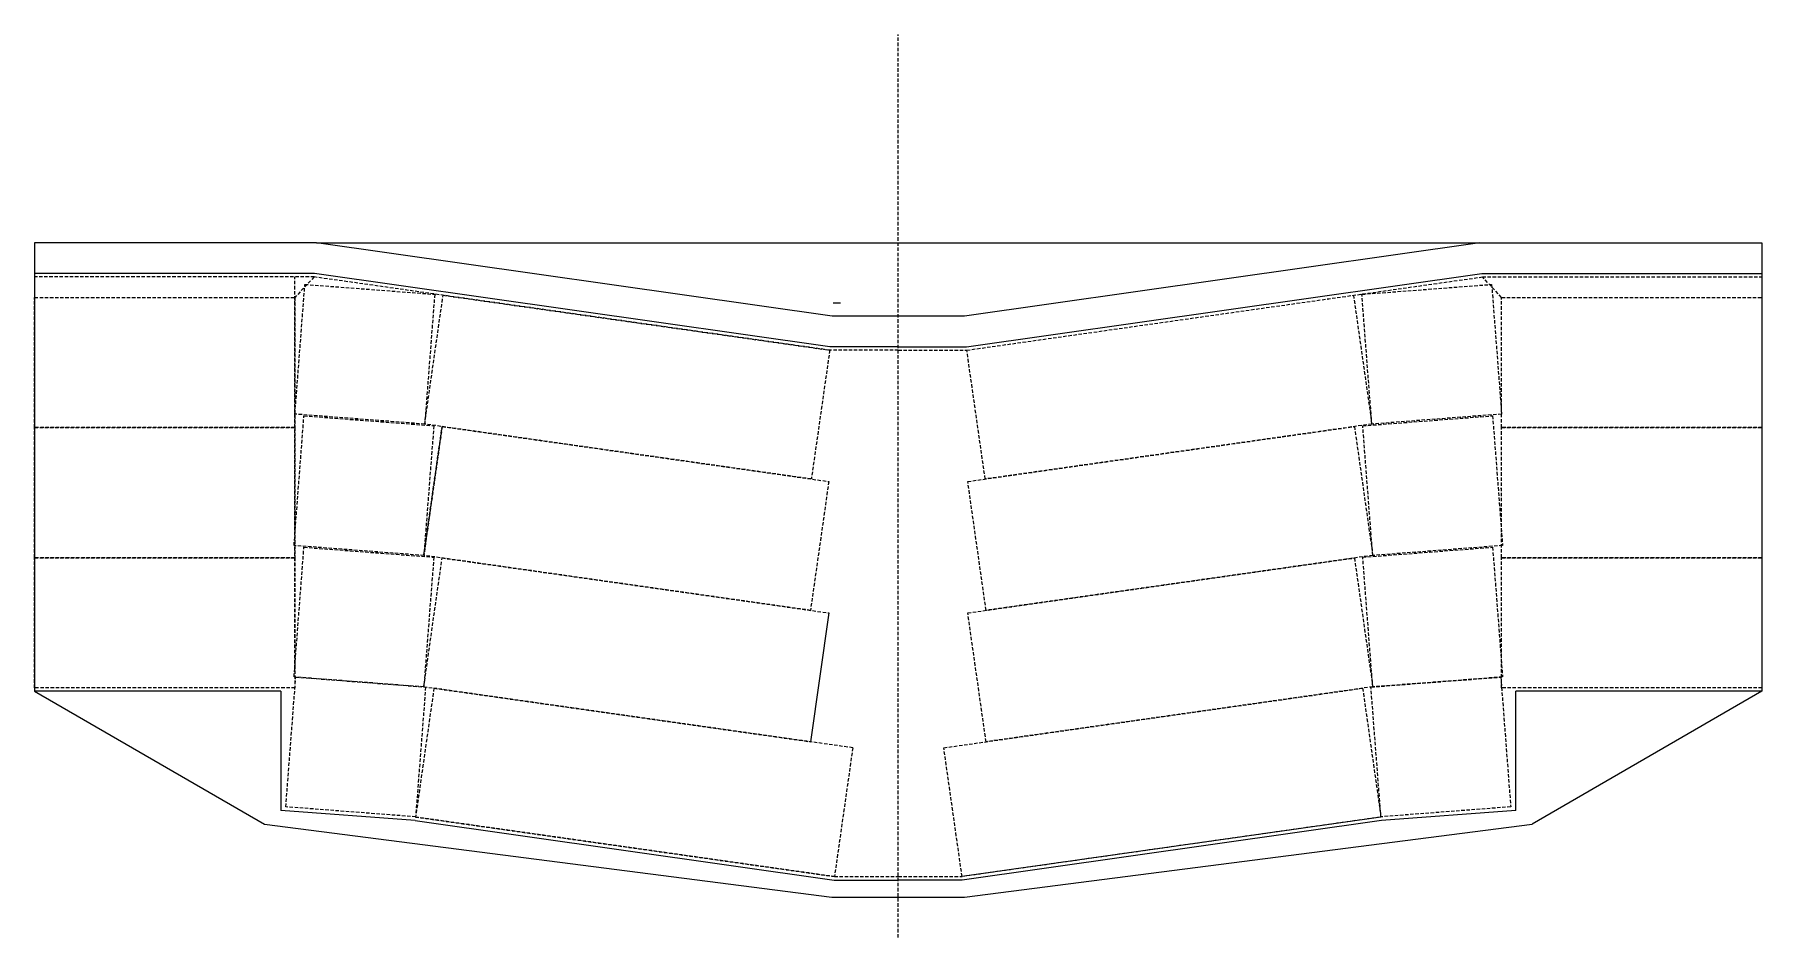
# Model space of a CAD drawing. Header units: millimetres. Extents: x -126 to 126, y -55 to 77.
import ezdxf

# ---------------------------------------------------------------- set-up
doc = ezdxf.new("R2010")
doc.units = ezdxf.units.MM
doc.linetypes.add('DASHED', pattern=[0.75, 0.5, -0.25])
doc.layers.get('0').update_dxf_attribs({"linetype": 'CONTINUOUS'})

msp = doc.modelspace()

# ---------------------------------------------------------------- linework, layer by layer
at = {"linetype": 'DASHED'}
for p, q in [((0, -55.38), (0, 76.81)), ((-85.48, 41.32), (-126.39, 41.32)), ((-88.29, -16), (-88.29, 41.32)), ((-85.48, 41.32), (-88.29, 38.32)), ((-10.03, 30.6), (-85.48, 41.32)), ((10.03, 30.6), (85.48, 41.32)), ((85.48, 41.32), (126.39, 41.32)), ((88.29, 38.32), (85.48, 41.32)), ((-126.39, 38.32), (-88.29, 38.32)), ((-126.39, 19.27), (-126.39, 38.32)), ((-88.29, 21.24), (-86.83, 40.23)), ((-88.29, 38.32), (-88.29, 19.27)), ((-86.83, 40.23), (-67.84, 38.78)), ((-67.84, 38.78), (-69.3, 19.78)), ((-69.3, 19.78), (-66.61, 38.64)), ((-66.61, 38.64), (-10.03, 30.6)), ((10.03, 30.6), (66.61, 38.64)), ((66.61, 38.64), (69.3, 19.78)), ((67.84, 38.78), (86.83, 40.23)), ((69.3, 19.78), (67.84, 38.78)), ((86.83, 40.23), (88.29, 21.24)), ((88.29, 38.32), (126.39, 38.32)), ((88.29, 19.27), (88.29, 38.32)), ((126.39, 38.32), (126.39, 19.27)), ((-10.03, 30.6), (-12.72, 11.74)), ((0, 30.6), (-10.03, 30.6)), ((0, 30.6), (10.03, 30.6)), ((12.72, 11.74), (10.03, 30.6)), ((-88.42, 2), (-86.97, 20.99)), ((-69.3, 19.78), (-88.29, 21.24)), ((-86.97, 20.99), (-67.97, 19.53)), ((67.97, 19.53), (86.97, 20.99)), ((88.29, 21.24), (69.3, 19.78)), ((86.97, 20.99), (88.43, 2)), ((-126.39, 19.27), (-88.29, 19.27)), ((-126.39, 0.22), (-126.39, 19.27)), ((-88.29, 19.27), (-126.39, 19.27)), ((-88.29, 19.27), (-88.29, 0.22)), ((-67.97, 19.53), (-69.43, 0.54)), ((-69.43, 0.56), (-66.75, 19.42)), ((-66.75, 19.4), (-69.43, 0.54)), ((-12.72, 11.74), (-69.3, 19.78)), ((-66.75, 19.42), (-10.17, 11.37)), ((10.17, 11.37), (66.75, 19.42)), ((69.3, 19.78), (12.72, 11.74)), ((66.75, 19.42), (69.43, 0.56)), ((69.43, 0.54), (67.97, 19.53)), ((126.39, 19.27), (88.29, 19.27)), ((88.29, 19.27), (126.39, 19.27)), ((88.29, 0.22), (88.29, 19.27)), ((126.39, 19.27), (126.39, 0.22)), ((-10.17, 11.37), (-12.85, -7.49)), ((12.85, -7.49), (10.17, 11.37)), ((88.16, 10.4), (88.14, 10.37)), ((-126.39, 0.22), (-88.29, 0.22)), ((-126.39, -18.83), (-126.39, 0.22)), ((-88.29, 0.22), (-126.39, 0.22)), ((-69.43, 0.54), (-88.42, 2)), ((-88.42, -17.24), (-86.97, 1.75)), ((-88.29, 0.22), (-88.29, -18.83)), ((-86.97, 1.75), (-67.97, 0.29)), ((-12.85, -7.49), (-69.43, 0.56)), ((-67.97, 0.29), (-69.43, -18.7)), ((-69.43, -18.68), (-66.75, 0.18)), ((-66.75, 0.18), (-10.17, -7.87)), ((10.17, -7.87), (66.75, 0.18)), ((69.43, 0.56), (12.85, -7.49)), ((66.75, 0.18), (69.43, -18.68)), ((67.97, 0.29), (86.97, 1.75)), ((69.43, -18.7), (67.97, 0.29)), ((88.43, 2), (69.43, 0.54)), ((86.97, 1.75), (88.43, -17.24)), ((126.39, 0.22), (88.29, 0.22)), ((88.29, 0.22), (126.39, 0.22)), ((88.29, -18.83), (88.29, 0.22)), ((126.39, 0.22), (126.39, -19.33)), ((12.85, -26.73), (10.17, -7.87)), ((-89.62, -36.26), (-88.17, -17.26)), ((-69.43, -18.7), (-88.42, -17.24)), ((-88.17, -17.26), (-69.17, -18.72)), ((-88.17, -17.26), (-69.17, -18.72)), ((69.17, -18.72), (88.17, -17.26)), ((88.43, -17.24), (69.43, -18.7)), ((88.17, -17.26), (89.62, -36.26)), ((-88.29, -18.83), (-126.39, -18.83)), ((-69.17, -18.72), (-70.63, -37.72)), ((-67.95, -18.89), (-70.63, -37.75)), ((-69.43, -18.68), (-12.85, -26.73)), ((-6.66, -27.61), (-67.95, -18.89)), ((6.66, -27.61), (67.95, -18.89)), ((69.43, -18.68), (12.85, -26.73)), ((67.95, -18.89), (70.63, -37.75)), ((70.63, -37.72), (69.17, -18.72)), ((126.39, -18.83), (88.29, -18.83)), ((-6.66, -27.61), (-9.34, -46.47)), ((9.34, -46.47), (6.66, -27.61)), ((-70.63, -37.72), (-89.62, -36.26)), ((-70.63, -37.75), (-9.34, -46.47)), ((-9.34, -46.47), (-70.63, -37.75)), ((70.63, -37.75), (9.34, -46.47)), ((70.63, -37.75), (9.34, -46.47)), ((89.62, -36.26), (70.63, -37.72)), ((-9.34, -46.47), (0, -46.47)), ((0, -46.47), (9.34, -46.47))]:
    msp.add_line(p, q, dxfattribs=at)
for p, q in [((-126.39, 46.32), (-126.39, -19.33)), ((-85.12, 46.32), (-126.39, 46.32)), ((85.12, 46.32), (126.39, 46.32)), ((126.39, 46.32), (126.39, -19.33)), ((-85.44, 41.82), (-126.39, 41.82)), ((-126.39, 41.32), (-126.39, -18.85)), ((-10, 31.1), (-85.44, 41.82)), ((10, 31.1), (85.41, 41.82)), ((85.41, 41.82), (126.46, 41.82)), ((-8.46, 37.5), (-9.55, 37.5)), ((0, 31.1), (-10, 31.1)), ((0, 31.1), (10, 31.1)), ((-10.17, -7.87), (-12.85, -26.73)), ((-126.39, -19.33), (-92.75, -38.77)), ((-90.36, -19.33), (-126.39, -19.33)), ((-90.36, -19.33), (-90.36, -36.77)), ((126.39, -19.33), (90.36, -19.33)), ((90.36, -36.77), (90.36, -19.33)), ((126.39, -19.33), (92.75, -38.77)), ((-70.69, -38.25), (-90.36, -36.77)), ((70.63, -37.75), (9.34, -46.47)), ((90.36, -36.77), (70.69, -38.25)), ((-92.75, -38.77), (-9.71, -49.47)), ((-70.69, -38.25), (-9.37, -46.97)), ((70.69, -38.25), (9.37, -46.97)), ((9.71, -49.47), (92.75, -38.77)), ((-9.37, -46.97), (0, -46.97)), ((9.37, -46.97), (0, -46.97)), ((-9.71, -49.47), (0, -49.47)), ((0, -49.47), (9.71, -49.47))]:
    msp.add_line(p, q)
msp.add_lwpolyline([(-9.68, 35.6), (-85.12, 46.32), (85.12, 46.32), (9.68, 35.6), (0, 35.6)], close=True)

doc.saveas('drawing.dxf')
